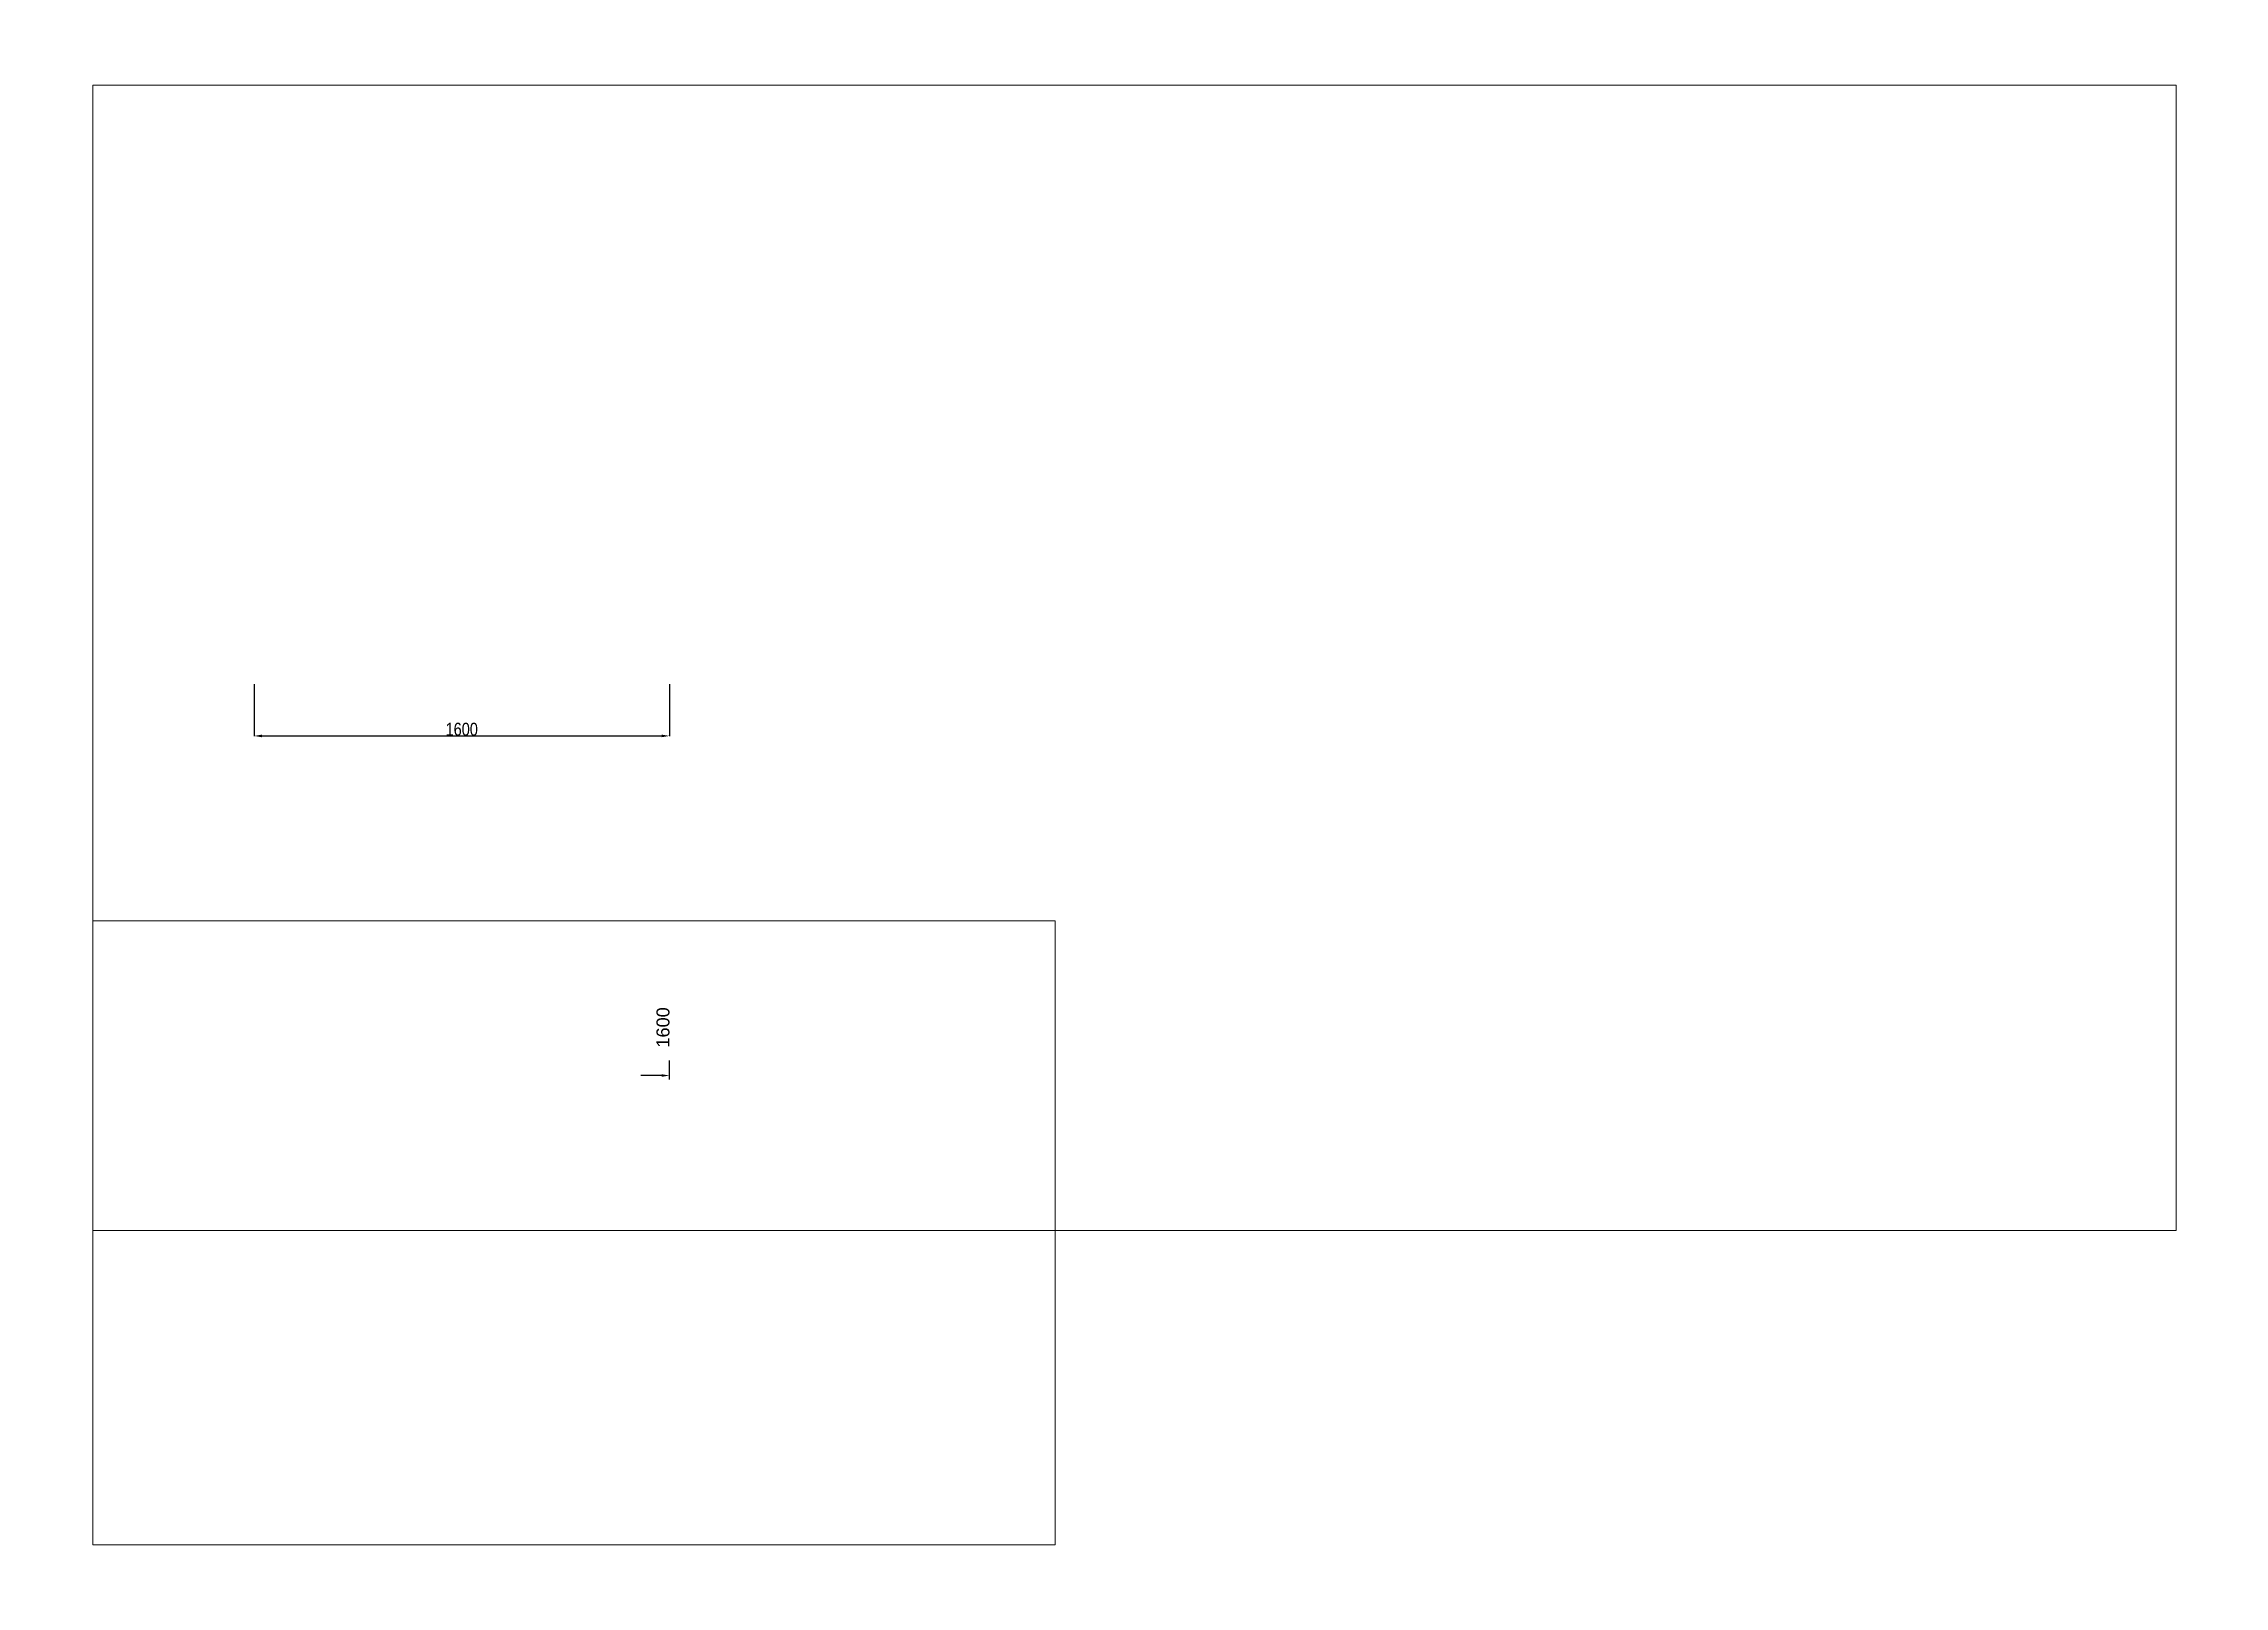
# Paper-space layout 'Werkstatt' of a CAD drawing. Header units: millimetres. Extents: x 0 to 420, y 0 to 297.
# The model-space entities are those that its viewports show. They can reach past a viewport. Long polylines and large blocks are cut down to what shows.
import ezdxf

# ---------------------------------------------------------------- set-up
doc = ezdxf.new("R2010")
doc.units = ezdxf.units.MM
doc.header["$LTSCALE"] = 5
doc.linetypes.add('AUSGEZOGEN', pattern=[0])
doc.layers.get('0').update_dxf_attribs({"linetype": 'CONTINUOUS'})
doc.layers.get('DEFPOINTS').update_dxf_attribs({"linetype": 'AUSGEZOGEN'})
doc.layers.add('AM_VIEWS', color=1, linetype='CONTINUOUS', lineweight=15, plot=False)
doc.layers.add('MASSE', color=1, linetype='CONTINUOUS')
doc.layers.add('Text', color=7, linetype='CONTINUOUS')
doc.styles.add('ROMANS', font='ARIALUNI.TTF', dxfattribs={"width": 0.8})
doc.dimstyles.new('1XP1', dxfattribs={"dimtxt": 50, "dimasz": 30, "dimexe": 0.5, "dimexo": 0.5, "dimgap": 0.09, "dimtad": 1, "dimdec": 0, "dimzin": 0, "dimdsep": 46, "dimtxsty": 'ROMANS', "dimcen": 0, "dimclrd": 1, "dimclre": 1, "dimclrt": 7, "dimadec": 0, "dimazin": 3, "dimtfac": 1, "dimtdec": 4, "dimtofl": 0, "dimtmove": 0, "dimatfit": 3, "dimfxl": 1, "dimtolj": 1, "dimtzin": 0, "dimarcsym": 0})

# ---------------------------------------------------------------- blocks, each defined once
blk = doc.blocks.new('*D325')
at = {"color": 1, "linetype": 'ByBlock', "lineweight": -2}
for p, q in [((0, -100.5), (0, -300.5)), ((1600, -100.5), (1600, -300.5)), ((30, -300), (1570, -300))]:
    blk.add_line(p, q, dxfattribs=at)
at = {"color": 1}
for points in [[(0, -300), (30, -295), (30, -305)], [(1600, -300), (1570, -305), (1570, -295)]]:
    blk.add_solid(points, dxfattribs=at)
at = {"layer": 'DEFPOINTS'}
for p in [(0, -100), (1600, -100), (1600, -300)]:
    blk.add_point(p, dxfattribs=at)
at = {"color": 7, "insert": (800, -299.91), "char_height": 50, "attachment_point": 8, "style": 'ROMANS'}
blk.add_mtext('1600', dxfattribs=at)
blk = doc.blocks.new('Koordinate')
at = {"color": 1}
for p, q in [((0, -72.3), (0, 0)), ((-30, -57.5), (-110.5, -57.5))]:
    blk.add_line(p, q, dxfattribs=at)
blk.add_solid([(-30, -52.5), (-30, -62.5), (0, -57.5)], dxfattribs=at)

msp = doc.modelspace()

# ---------------------------------------------------------------- block references
msp.add_blockref('Koordinate', (1600, -1550))

# ---------------------------------------------------------------- texts
at = {"layer": 'Text', "style": 'ROMANS'}
msp.add_text('1600', height=50, rotation=90, dxfattribs=at).set_placement((1600, -1500))

# ---------------------------------------------------------------- dimensions: what is measured, and where the dimension line sits
at = {"layer": 'MASSE'}
dim = msp.add_aligned_dim(p1=(0, -100), p2=(1600, -100), distance=-200, dimstyle='1XP1', override={"dimpost": '<>'}, dxfattribs=at)
dim.commit()
dim.dimension.update_dxf_attribs({"geometry": '*D325', "text_midpoint": (800, -300)})

psp = doc.layouts.new('Werkstatt')

# ---------------------------------------------------------------- viewports
at = {"layer": 'AM_VIEWS', "view_target_point": (-12327.73, -9874.19)}
psp.add_viewport(center=(210.21, 178.73), size=(401.24, 220.5044), view_center_point=(15719.3, 9874.66), view_height=4410.0873, dxfattribs=at)
psp.add_viewport(center=(102.25, 68.03), size=(185.31, 120.1179), view_center_point=(7747.15, 1632.57), view_height=1398.5332, status=3, dxfattribs=at)

doc.saveas('drawing.dxf')
